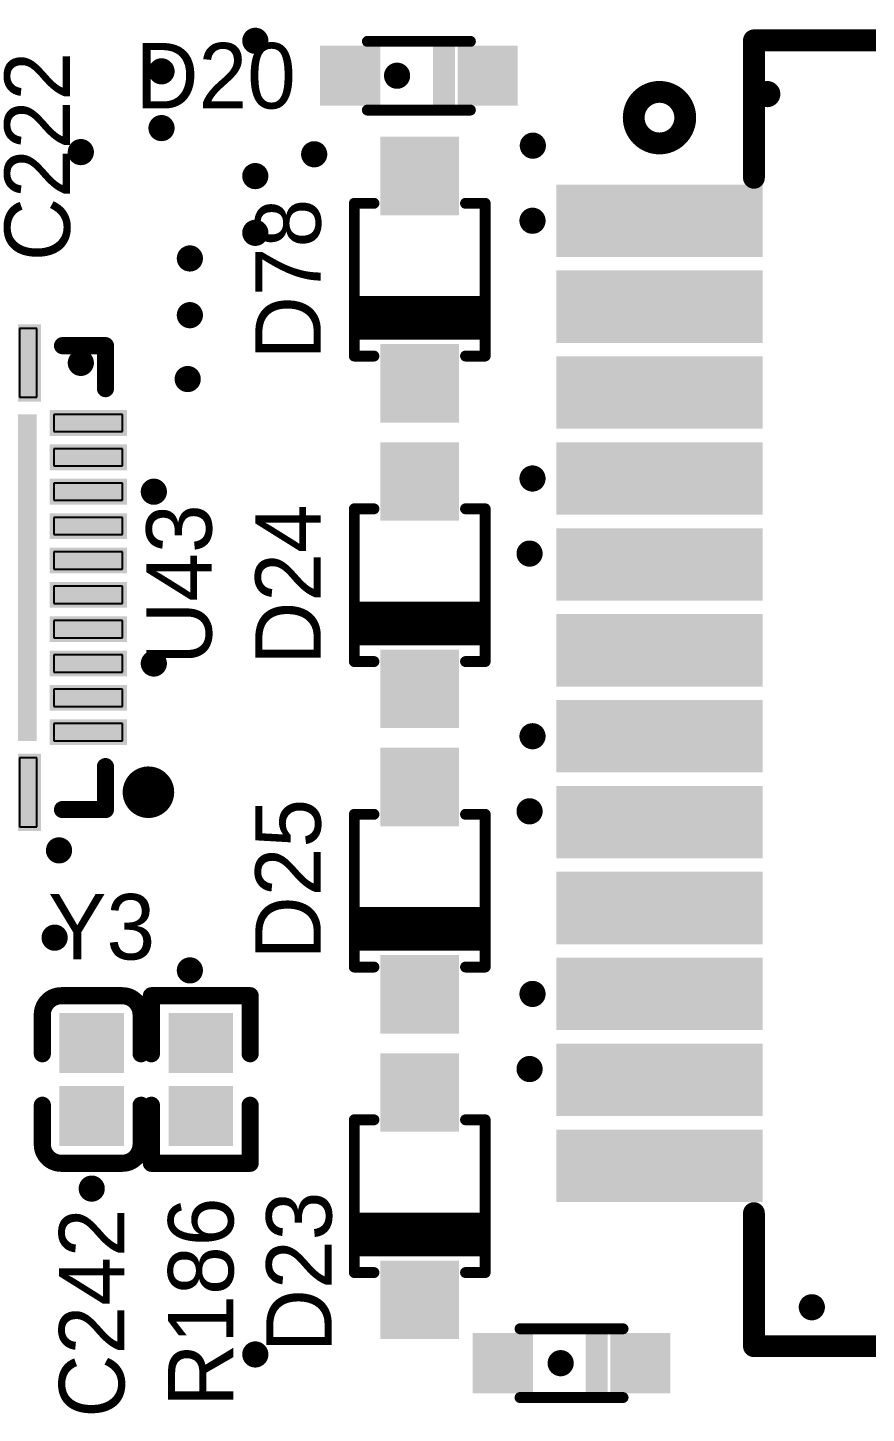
# Model space of a CAD drawing. Header units: millimetres. Extents: x 1205 to 1330, y 770 to 864.
# Drawn here: x 1292.43 to 1302.2, y 811.34 to 827.47 of the extents above; entities that cross this region are included whole.
import ezdxf

# ---------------------------------------------------------------- set-up
doc = ezdxf.new("R2010")
doc.units = ezdxf.units.MM
for name, color, linetype in [('TopOverlay', 2, 'Continuous'), ('TopPaste', 8, 'Continuous'), ('TopSolder', 216, 'Continuous'), ('ViaHoleLayer', 16, 'Continuous')]:
    doc.layers.add(name, color=color, linetype=linetype)

# ---------------------------------------------------------------- blocks, each defined once
blk = doc.blocks.new('SOD_523_250')
at = {"layer": 'TopOverlay', "const_width": 0.127}
for points in [[(-0.5999987999999999, 0.3999992), (0.5999987999999999, 0.3999992)], [(-0.5999987999999999, -0.3999992), (0.5999987999999999, -0.3999992)]]:
    blk.add_lwpolyline(points, dxfattribs=at)
at = {"layer": 'TopOverlay', "const_width": 0.0635}
for points in [[(-0.6317488, 0.3999992, 1), (-0.5682488, 0.3999992, 1)], [(0.5682488, 0.3999992, 1), (0.6317488, 0.3999992, 1)], [(-0.6317488, -0.3999992, 1), (-0.5682488, -0.3999992, 1)], [(0.5682488, -0.3999992, 1), (0.6317488, -0.3999992, 1)]]:
    blk.add_lwpolyline(points, format="xyb", close=True, dxfattribs=at)
at = {"layer": 'TopOverlay'}
blk.add_solid([(0.16373602, -0.39999666), (0.42027602, -0.39999666), (0.16373602, 0.40000174), (0.42027602, 0.40000174)], dxfattribs=at)
at = {"layer": 'TopPaste'}
for points in [[(-0.55000144, 0.2499995), (-1.05000044, 0.2499995), (-0.55000144, -0.2499995), (-1.05000044, -0.2499995)], [(0.55000144, -0.2499995), (1.05000044, -0.2499995), (0.55000144, 0.2499995), (1.05000044, 0.2499995)]]:
    blk.add_solid(points, dxfattribs=at)
at = {"layer": 'TopSolder'}
for points in [[(-0.45000164, 0.3499993), (-1.15000024, 0.3499993), (-0.45000164, -0.3499993), (-1.15000024, -0.3499993)], [(0.45000164, -0.3499993), (1.15000024, -0.3499993), (0.45000164, 0.3499993), (1.15000024, 0.3499993)]]:
    blk.add_solid(points, dxfattribs=at)
blk = doc.blocks.new('SOD_523_251')
at = {"layer": 'TopOverlay', "const_width": 0.127}
for points in [[(-0.5999987999999999, 0.3999992), (0.5999987999999999, 0.3999992)], [(-0.5999987999999999, -0.3999992), (0.5999987999999999, -0.3999992)]]:
    blk.add_lwpolyline(points, dxfattribs=at)
at = {"layer": 'TopOverlay', "const_width": 0.0635}
for points in [[(-0.6317488, 0.3999992, 1), (-0.5682488, 0.3999992, 1)], [(0.5682488, 0.3999992, 1), (0.6317488, 0.3999992, 1)], [(-0.6317488, -0.3999992, 1), (-0.5682488, -0.3999992, 1)], [(0.5682488, -0.3999992, 1), (0.6317488, -0.3999992, 1)]]:
    blk.add_lwpolyline(points, format="xyb", close=True, dxfattribs=at)
at = {"layer": 'TopOverlay'}
blk.add_solid([(0.16352012, -0.40090852), (0.42006012, -0.40090852), (0.16352012, 0.39908988), (0.42006012, 0.39908988)], dxfattribs=at)
at = {"layer": 'TopPaste'}
for points in [[(-0.55000144, 0.2499995), (-1.05000044, 0.2499995), (-0.55000144, -0.2499995), (-1.05000044, -0.2499995)], [(0.55000144, -0.2499995), (1.05000044, -0.2499995), (0.55000144, 0.2499995), (1.05000044, 0.2499995)]]:
    blk.add_solid(points, dxfattribs=at)
at = {"layer": 'TopSolder'}
for points in [[(-0.45000164, 0.3499993), (-1.15000024, 0.3499993), (-0.45000164, -0.3499993), (-1.15000024, -0.3499993)], [(0.45000164, -0.3499993), (1.15000024, -0.3499993), (0.45000164, 0.3499993), (1.15000024, 0.3499993)]]:
    blk.add_solid(points, dxfattribs=at)
blk = doc.blocks.new('SOD_323_254')
at = {"layer": 'TopOverlay', "const_width": 0.127}
for points in [[(0.8889999999999999, 0.762), (-0.8889999999999999, 0.762)], [(-0.8889999999999999, 0.5334), (-0.8889999999999999, 0.762)], [(0.254, -0.762), (0.254, 0.762)], [(0.381, -0.762), (0.381, 0.762)], [(0.508, -0.762), (0.508, 0.762)], [(0.635, -0.762), (0.635, 0.762)], [(0.8889999999999999, 0.5334), (0.8889999999999999, 0.762)], [(-0.8889999999999999, -0.762), (-0.8889999999999999, -0.5334)], [(0.8889999999999999, -0.762), (0.8889999999999999, -0.5334)], [(0.8889999999999999, -0.762), (-0.8889999999999999, -0.762)]]:
    blk.add_lwpolyline(points, dxfattribs=at)
at = {"layer": 'TopOverlay', "const_width": 0.0635}
for points in [[(-0.92075, 0.762, 1), (-0.85725, 0.762, 1)], [(-0.92075, 0.762, 1), (-0.85725, 0.762, 1)], [(0.22225, 0.762, 1), (0.28575, 0.762, 1)], [(0.34925, 0.762, 1), (0.41275, 0.762, 1)], [(0.47625, 0.762, 1), (0.53975, 0.762, 1)], [(0.60325, 0.762, 1), (0.66675, 0.762, 1)], [(0.85725, 0.762, 1), (0.92075, 0.762, 1)], [(0.85725, 0.762, 1), (0.92075, 0.762, 1)], [(-0.92075, 0.5334, 1), (-0.85725, 0.5334, 1)], [(0.85725, 0.5334, 1), (0.92075, 0.5334, 1)], [(-0.92075, -0.5334, 1), (-0.85725, -0.5334, 1)], [(0.85725, -0.5334, 1), (0.92075, -0.5334, 1)], [(-0.92075, -0.762, 1), (-0.85725, -0.762, 1)], [(-0.92075, -0.762, 1), (-0.85725, -0.762, 1)], [(0.22225, -0.762, 1), (0.28575, -0.762, 1)], [(0.34925, -0.762, 1), (0.41275, -0.762, 1)], [(0.47625, -0.762, 1), (0.53975, -0.762, 1)], [(0.60325, -0.762, 1), (0.66675, -0.762, 1)], [(0.85725, -0.762, 1), (0.92075, -0.762, 1)], [(0.85725, -0.762, 1), (0.92075, -0.762, 1)]]:
    blk.add_lwpolyline(points, format="xyb", close=True, dxfattribs=at)
at = {"layer": 'TopPaste'}
for points in [[(-1.5621, -0.3556), (-0.8509, -0.3556), (-1.5621, 0.3556), (-0.8509, 0.3556)], [(0.8509, -0.3556), (1.5621, -0.3556), (0.8509, 0.3556), (1.5621, 0.3556)]]:
    blk.add_solid(points, dxfattribs=at)
at = {"layer": 'TopSolder'}
for points in [[(-1.6637, -0.4572), (-0.7493, -0.4572), (-1.6637, 0.4572), (-0.7493, 0.4572)], [(0.7493, -0.4572), (1.6637, -0.4572), (0.7493, 0.4572), (1.6637, 0.4572)]]:
    blk.add_solid(points, dxfattribs=at)
blk = doc.blocks.new('SOD_323_255')
at = {"layer": 'TopOverlay', "const_width": 0.127}
for points in [[(-0.8889999999999999, 0.5334), (-0.8889999999999999, 0.762)], [(0.8889999999999999, 0.762), (-0.8889999999999999, 0.762)], [(0.254, -0.762), (0.254, 0.762)], [(0.381, -0.762), (0.381, 0.762)], [(0.508, -0.762), (0.508, 0.762)], [(0.635, -0.762), (0.635, 0.762)], [(0.8889999999999999, 0.5334), (0.8889999999999999, 0.762)], [(-0.8889999999999999, -0.762), (-0.8889999999999999, -0.5334)], [(0.8889999999999999, -0.762), (0.8889999999999999, -0.5334)], [(0.8889999999999999, -0.762), (-0.8889999999999999, -0.762)]]:
    blk.add_lwpolyline(points, dxfattribs=at)
at = {"layer": 'TopOverlay', "const_width": 0.0635}
for points in [[(-0.92075, 0.762, 1), (-0.85725, 0.762, 1)], [(-0.92075, 0.762, 1), (-0.85725, 0.762, 1)], [(0.22225, 0.762, 1), (0.28575, 0.762, 1)], [(0.34925, 0.762, 1), (0.41275, 0.762, 1)], [(0.47625, 0.762, 1), (0.53975, 0.762, 1)], [(0.60325, 0.762, 1), (0.66675, 0.762, 1)], [(0.85725, 0.762, 1), (0.92075, 0.762, 1)], [(0.85725, 0.762, 1), (0.92075, 0.762, 1)], [(-0.92075, 0.5334, 1), (-0.85725, 0.5334, 1)], [(0.85725, 0.5334, 1), (0.92075, 0.5334, 1)], [(-0.92075, -0.5334, 1), (-0.85725, -0.5334, 1)], [(0.85725, -0.5334, 1), (0.92075, -0.5334, 1)], [(-0.92075, -0.762, 1), (-0.85725, -0.762, 1)], [(-0.92075, -0.762, 1), (-0.85725, -0.762, 1)], [(0.22225, -0.762, 1), (0.28575, -0.762, 1)], [(0.34925, -0.762, 1), (0.41275, -0.762, 1)], [(0.47625, -0.762, 1), (0.53975, -0.762, 1)], [(0.60325, -0.762, 1), (0.66675, -0.762, 1)], [(0.85725, -0.762, 1), (0.92075, -0.762, 1)], [(0.85725, -0.762, 1), (0.92075, -0.762, 1)]]:
    blk.add_lwpolyline(points, format="xyb", close=True, dxfattribs=at)
at = {"layer": 'TopPaste'}
for points in [[(-1.5621, -0.3556), (-0.8509, -0.3556), (-1.5621, 0.3556), (-0.8509, 0.3556)], [(0.8509, -0.3556), (1.5621, -0.3556), (0.8509, 0.3556), (1.5621, 0.3556)]]:
    blk.add_solid(points, dxfattribs=at)
at = {"layer": 'TopSolder'}
for points in [[(-1.6637, -0.4572), (-0.7493, -0.4572), (-1.6637, 0.4572), (-0.7493, 0.4572)], [(0.7493, -0.4572), (1.6637, -0.4572), (0.7493, 0.4572), (1.6637, 0.4572)]]:
    blk.add_solid(points, dxfattribs=at)
blk = doc.blocks.new('SOD_323_256')
at = {"layer": 'TopOverlay', "const_width": 0.127}
for points in [[(-0.8889999999999999, 0.5334), (-0.8889999999999999, 0.762)], [(0.8889999999999999, 0.762), (-0.8889999999999999, 0.762)], [(0.254, -0.762), (0.254, 0.762)], [(0.381, -0.762), (0.381, 0.762)], [(0.508, -0.762), (0.508, 0.762)], [(0.635, -0.762), (0.635, 0.762)], [(0.8889999999999999, 0.5334), (0.8889999999999999, 0.762)], [(-0.8889999999999999, -0.762), (-0.8889999999999999, -0.5334)], [(0.8889999999999999, -0.762), (0.8889999999999999, -0.5334)], [(0.8889999999999999, -0.762), (-0.8889999999999999, -0.762)]]:
    blk.add_lwpolyline(points, dxfattribs=at)
at = {"layer": 'TopOverlay', "const_width": 0.0635}
for points in [[(-0.92075, 0.762, 1), (-0.85725, 0.762, 1)], [(-0.92075, 0.762, 1), (-0.85725, 0.762, 1)], [(0.22225, 0.762, 1), (0.28575, 0.762, 1)], [(0.34925, 0.762, 1), (0.41275, 0.762, 1)], [(0.47625, 0.762, 1), (0.53975, 0.762, 1)], [(0.60325, 0.762, 1), (0.66675, 0.762, 1)], [(0.85725, 0.762, 1), (0.92075, 0.762, 1)], [(0.85725, 0.762, 1), (0.92075, 0.762, 1)], [(-0.92075, 0.5334, 1), (-0.85725, 0.5334, 1)], [(0.85725, 0.5334, 1), (0.92075, 0.5334, 1)], [(-0.92075, -0.5334, 1), (-0.85725, -0.5334, 1)], [(0.85725, -0.5334, 1), (0.92075, -0.5334, 1)], [(-0.92075, -0.762, 1), (-0.85725, -0.762, 1)], [(-0.92075, -0.762, 1), (-0.85725, -0.762, 1)], [(0.22225, -0.762, 1), (0.28575, -0.762, 1)], [(0.34925, -0.762, 1), (0.41275, -0.762, 1)], [(0.47625, -0.762, 1), (0.53975, -0.762, 1)], [(0.60325, -0.762, 1), (0.66675, -0.762, 1)], [(0.85725, -0.762, 1), (0.92075, -0.762, 1)], [(0.85725, -0.762, 1), (0.92075, -0.762, 1)]]:
    blk.add_lwpolyline(points, format="xyb", close=True, dxfattribs=at)
at = {"layer": 'TopPaste'}
for points in [[(-1.5621, -0.3556), (-0.8509, -0.3556), (-1.5621, 0.3556), (-0.8509, 0.3556)], [(0.8509, -0.3556), (1.5621, -0.3556), (0.8509, 0.3556), (1.5621, 0.3556)]]:
    blk.add_solid(points, dxfattribs=at)
at = {"layer": 'TopSolder'}
for points in [[(-1.6637, -0.4572), (-0.7493, -0.4572), (-1.6637, 0.4572), (-0.7493, 0.4572)], [(0.7493, -0.4572), (1.6637, -0.4572), (0.7493, 0.4572), (1.6637, 0.4572)]]:
    blk.add_solid(points, dxfattribs=at)
blk = doc.blocks.new('SOD_323_307')
at = {"layer": 'TopOverlay', "const_width": 0.127}
for points in [[(-0.8889999999999999, 0.5334), (-0.8889999999999999, 0.762)], [(0.8889999999999999, 0.762), (-0.8889999999999999, 0.762)], [(0.254, -0.762), (0.254, 0.762)], [(0.381, -0.762), (0.381, 0.762)], [(0.508, -0.762), (0.508, 0.762)], [(0.635, -0.762), (0.635, 0.762)], [(0.8889999999999999, 0.5334), (0.8889999999999999, 0.762)], [(-0.8889999999999999, -0.762), (-0.8889999999999999, -0.5334)], [(0.8889999999999999, -0.762), (0.8889999999999999, -0.5334)], [(0.8889999999999999, -0.762), (-0.8889999999999999, -0.762)]]:
    blk.add_lwpolyline(points, dxfattribs=at)
at = {"layer": 'TopOverlay', "const_width": 0.0635}
for points in [[(-0.92075, 0.762, 1), (-0.85725, 0.762, 1)], [(-0.92075, 0.762, 1), (-0.85725, 0.762, 1)], [(0.22225, 0.762, 1), (0.28575, 0.762, 1)], [(0.34925, 0.762, 1), (0.41275, 0.762, 1)], [(0.47625, 0.762, 1), (0.53975, 0.762, 1)], [(0.60325, 0.762, 1), (0.66675, 0.762, 1)], [(0.85725, 0.762, 1), (0.92075, 0.762, 1)], [(0.85725, 0.762, 1), (0.92075, 0.762, 1)], [(-0.92075, 0.5334, 1), (-0.85725, 0.5334, 1)], [(0.85725, 0.5334, 1), (0.92075, 0.5334, 1)], [(-0.92075, -0.5334, 1), (-0.85725, -0.5334, 1)], [(0.85725, -0.5334, 1), (0.92075, -0.5334, 1)], [(-0.92075, -0.762, 1), (-0.85725, -0.762, 1)], [(-0.92075, -0.762, 1), (-0.85725, -0.762, 1)], [(0.22225, -0.762, 1), (0.28575, -0.762, 1)], [(0.34925, -0.762, 1), (0.41275, -0.762, 1)], [(0.47625, -0.762, 1), (0.53975, -0.762, 1)], [(0.60325, -0.762, 1), (0.66675, -0.762, 1)], [(0.85725, -0.762, 1), (0.92075, -0.762, 1)], [(0.85725, -0.762, 1), (0.92075, -0.762, 1)]]:
    blk.add_lwpolyline(points, format="xyb", close=True, dxfattribs=at)
at = {"layer": 'TopPaste'}
for points in [[(-1.5621, -0.3556), (-0.8509, -0.3556), (-1.5621, 0.3556), (-0.8509, 0.3556)], [(0.8509, -0.3556), (1.5621, -0.3556), (0.8509, 0.3556), (1.5621, 0.3556)]]:
    blk.add_solid(points, dxfattribs=at)
at = {"layer": 'TopSolder'}
for points in [[(-1.6637, -0.4572), (-0.7493, -0.4572), (-1.6637, 0.4572), (-0.7493, 0.4572)], [(0.7493, -0.4572), (1.6637, -0.4572), (0.7493, 0.4572), (1.6637, 0.4572)]]:
    blk.add_solid(points, dxfattribs=at)
blk = doc.blocks.new('0402_R_539')
at = {"layer": 'TopOverlay', "const_width": 0.1999996}
for points in [[(-0.2999994, 0.57500012), (-0.9749993199999999, 0.57500012)], [(-0.9749993199999999, -0.5750052), (-0.9749993199999999, 0.57500012)], [(0.9749993199999999, 0.57500012), (0.2999994, 0.57500012)], [(0.9750044, -0.57499758), (0.9749993199999999, 0.57500012)], [(-0.9749993199999999, -0.5750052), (-0.29999432, -0.57499758)], [(0.2999994, -0.5750052), (0.9750044, -0.57499758)]]:
    blk.add_lwpolyline(points, dxfattribs=at)
at = {"layer": 'TopOverlay', "const_width": 0.0999998}
for points in [[(-1.02499922, 0.57500012, 1), (-0.9249994199999999, 0.57500012, 1)], [(-1.02499922, 0.57500012, 1), (-0.9249994199999999, 0.57500012, 1)], [(-0.3499993, 0.57500012, 1), (-0.2499995, 0.57500012, 1)], [(0.2499995, 0.57500012, 1), (0.3499993, 0.57500012, 1)], [(0.9249994199999999, 0.57500012, 1), (1.02499922, 0.57500012, 1)], [(0.9249994199999999, 0.57500012, 1), (1.02499922, 0.57500012, 1)], [(-1.02499922, -0.5750052, 1), (-0.9249994199999999, -0.5750052, 1)], [(-1.02499922, -0.5750052, 1), (-0.9249994199999999, -0.5750052, 1)], [(-0.34999422, -0.57499758, 1), (-0.24999442, -0.57499758, 1)], [(0.2499995, -0.5750052, 1), (0.3499993, -0.5750052, 1)], [(0.9250044999999999, -0.57499758, 1), (1.0250043, -0.57499758, 1)], [(0.9250044999999999, -0.57499758, 1), (1.0250043, -0.57499758, 1)]]:
    blk.add_lwpolyline(points, format="xyb", close=True, dxfattribs=at)
at = {"layer": 'TopPaste'}
for points in [[(-0.72499474, -0.32499808), (-0.12499594, -0.32499808), (-0.72499474, 0.32500316), (-0.12499594, 0.32500316)], [(0.12500356, -0.32499808), (0.72500236, -0.32499808), (0.12500356, 0.32500316), (0.72500236, 0.32500316)]]:
    blk.add_solid(points, dxfattribs=at)
at = {"layer": 'TopSolder'}
for points in [[(-0.7757947399999999, -0.37579808), (-0.07419594, -0.37579808), (-0.7757947399999999, 0.37580316), (-0.07419594, 0.37580316)], [(0.07420356, -0.37579808), (0.7758023599999999, -0.37579808), (0.07420356, 0.37580316), (0.7758023599999999, 0.37580316)]]:
    blk.add_solid(points, dxfattribs=at)
blk = doc.blocks.new('0402_C_640')
at = {"layer": 'TopOverlay', "const_width": 0.1999996}
for points in [[(-0.9749967799999999, 0.3550031, -0.414213562372877), (-0.7549972199999999, 0.57500266)], [(0.75500484, 0.57499504, -0.414213562372877), (0.9750044, 0.35499548)], [(-0.7549972199999999, -0.57499758, -0.414213562372877), (-0.9749967799999999, -0.35499802)], [(0.9750044, -0.35499802, -0.414213562372877), (0.75500484, -0.57499758)]]:
    blk.add_lwpolyline(points, format="xyb", dxfattribs=at)
at = {"layer": 'TopOverlay', "const_width": 0.0999998}
for points in [[(-0.8049971199999999, 0.57500266, 1), (-0.7049973199999999, 0.57500266, 1)], [(-0.80000094, 0.57500012, 1), (-0.7000011399999999, 0.57500012, 1)], [(-0.34999676, 0.57500012, 1), (-0.24999696, 0.57500012, 1)], [(0.25000458, 0.57500012, 1), (0.35000438, 0.57500012, 1)], [(0.7000011399999999, 0.57499758, 1), (0.80000094, 0.57499758, 1)], [(0.7050049399999999, 0.57499504, 1), (0.80500474, 0.57499504, 1)], [(-1.02499668, 0.3550031, 1), (-0.9249968799999999, 0.3550031, 1)], [(-1.0249916, 0.3550031, 1), (-0.9249917999999999, 0.3550031, 1)], [(0.9250044999999999, 0.35499548, 1), (1.0250043, 0.35499548, 1)], [(0.9250044999999999, 0.35499548, 1), (1.0250043, 0.35499548, 1)], [(-1.02499668, -0.35499802, 1), (-0.9249968799999999, -0.35499802, 1)], [(-1.0249916, -0.35499802, 1), (-0.9249917999999999, -0.35499802, 1)], [(0.9250019599999999, -0.35499548, 1), (1.02500176, -0.35499548, 1)], [(0.9250044999999999, -0.35499802, 1), (1.0250043, -0.35499802, 1)], [(-0.8049971199999999, -0.57499758, 1), (-0.7049973199999999, -0.57499758, 1)], [(-0.7999907799999999, -0.57500012, 1), (-0.6999909799999999, -0.57500012, 1)], [(-0.34999676, -0.57499758, 1), (-0.24999696, -0.57499758, 1)], [(0.25000458, -0.57500012, 1), (0.35000438, -0.57500012, 1)], [(0.70000622, -0.57499758, 1), (0.80000602, -0.57499758, 1)], [(0.7050049399999999, -0.57499758, 1), (0.80500474, -0.57499758, 1)]]:
    blk.add_lwpolyline(points, format="xyb", close=True, dxfattribs=at)
at = {"layer": 'TopOverlay', "const_width": 0.1999996}
for points in [[(-0.29999686, 0.57500012), (-0.75000104, 0.57500012)], [(0.75000104, 0.57499758), (0.30000448, 0.57500012)], [(-0.9749916999999999, -0.35499802), (-0.9749916999999999, 0.3550031)], [(0.97500186, -0.35499548), (0.9750044, 0.35499548)], [(-0.7499908799999999, -0.57500012), (-0.29999686, -0.57499758)], [(0.30000448, -0.57500012), (0.75000612, -0.57499758)]]:
    blk.add_lwpolyline(points, dxfattribs=at)
at = {"layer": 'TopPaste'}
for points in [[(-0.72499474, -0.32499554), (-0.12499594, -0.32499554), (-0.72499474, 0.3250057), (-0.12499594, 0.3250057)], [(0.12500864, -0.32500062), (0.72500744, -0.32500062), (0.12500864, 0.32500062), (0.72500744, 0.32500062)]]:
    blk.add_solid(points, dxfattribs=at)
at = {"layer": 'TopSolder'}
for points in [[(-0.7757947399999999, -0.37579554), (-0.07419594, -0.37579554), (-0.7757947399999999, 0.3758057), (-0.07419594, 0.3758057)], [(0.07420864, -0.37580062), (0.7758074399999999, -0.37580062), (0.07420864, 0.37580062), (0.7758074399999999, 0.37580062)]]:
    blk.add_solid(points, dxfattribs=at)
blk = doc.blocks.new('QFN_40_L5_0_W5_0_P0_40_BL_EP3_7_653')
at = {"layer": 'TopOverlay', "const_width": 0.1999996}
for points in [[(-2.70002, 2.70002), (-2.199894, 2.70002)], [(-2.70002, 2.70002), (-2.70002, 2.19989146)], [(2.199894, 2.70002), (2.70002, 2.70002)], [(2.70002, 2.70002), (2.70002, 2.19989146)], [(-2.70002, -2.199894), (-2.70002, -2.70002)], [(2.70002, -2.199894), (2.70002, -2.70002)], [(-2.70002, -2.70002), (-2.199894, -2.70002)], [(2.199894, -2.70002), (2.70002, -2.70002)]]:
    blk.add_lwpolyline(points, dxfattribs=at)
at = {"layer": 'TopOverlay'}
for points, const_width in [([(-2.7500199, 2.70002, 1), (-2.6500201, 2.70002, 1)], 0.0999998), ([(-2.7500199, 2.70002, 1), (-2.6500201, 2.70002, 1)], 0.0999998), ([(-2.2498939, 2.70002, 1), (-2.1498941, 2.70002, 1)], 0.0999998), ([(2.1498941, 2.70002, 1), (2.2498939, 2.70002, 1)], 0.0999998), ([(2.6500201, 2.70002, 1), (2.7500199, 2.70002, 1)], 0.0999998), ([(2.6500201, 2.70002, 1), (2.7500199, 2.70002, 1)], 0.0999998), ([(-2.7500199, 2.19989146, 1), (-2.6500201, 2.19989146, 1)], 0.0999998), ([(2.6500201, 2.19989146, 1), (2.7500199, 2.19989146, 1)], 0.0999998), ([(-2.7500199, -2.199894, 1), (-2.6500201, -2.199894, 1)], 0.0999998), ([(2.6500201, -2.199894, 1), (2.7500199, -2.199894, 1)], 0.0999998), ([(-2.7500199, -2.70002, 1), (-2.6500201, -2.70002, 1)], 0.0999998), ([(-2.7500199, -2.70002, 1), (-2.6500201, -2.70002, 1)], 0.0999998), ([(-2.2498939, -2.70002, 1), (-2.1498941, -2.70002, 1)], 0.0999998), ([(2.1498941, -2.70002, 1), (2.2498939, -2.70002, 1)], 0.0999998), ([(2.6500201, -2.70002, 1), (2.7500199, -2.70002, 1)], 0.0999998), ([(2.6500201, -2.70002, 1), (2.7500199, -2.70002, 1)], 0.0999998), ([(-2.57435858, -3.05053746, 1), (-2.42436142, -3.05053746, 1)], 0.1499997), ([(-2.57181858, -3.05053746, 1), (-2.42182142, -3.05053746, 1)], 0.1499997)]:
    blk.add_lwpolyline(points, format="xyb", close=True, dxfattribs=dict(at, const_width=const_width))
at = {"layer": 'TopOverlay', "const_width": 0.2999994}
blk.add_lwpolyline([(-2.49682, -3.05053746, -236.2211389297176), (-2.49936, -3.05053746)], format="xyb", dxfattribs=at)
at = {"layer": 'TopPaste'}
for p, q in [((-1.8999962, 2.8993592), (-1.89999874, 2.09938366)), ((-1.6999712, 2.89935666), (-1.8999962, 2.8993592)), ((-1.6999712, 2.89935666), (-1.6999712, 2.89935666)), ((-1.69996866, 2.0993862), (-1.6999712, 2.89935666)), ((-1.2999212, 2.8993846), (-1.4999208, 2.89938714)), ((-1.4999208, 2.89938714), (-1.4999208, 2.0993862)), ((-1.29992374, 2.09938366), (-1.2999212, 2.8993846)), ((-1.2999212, 2.8993846), (-1.2999212, 2.8993846)), ((-0.8998712, 2.8994608), (-1.0998708, 2.8994608)), ((-1.0998708, 2.8994608), (-1.09986826, 2.0993862)), ((-0.8998712, 2.8994608), (-0.8998712, 2.8994608)), ((-0.8998712, 2.09938874), (-0.8998712, 2.8994608)), ((-0.4997703999999999, 2.89938714), (-0.69977, 2.8993846)), ((-0.69977, 2.8993846), (-0.69977, 2.0994116)), ((-0.4997703999999999, 2.89938714), (-0.4997703999999999, 2.89938714)), ((-0.4997703999999999, 2.0994116), (-0.4997703999999999, 2.89938714)), ((-0.0997712, 2.8993846), (-0.2997708, 2.89938714)), ((-0.2997708, 2.89938714), (-0.2997708, 2.0993862)), ((-0.0997712, 2.8993846), (-0.0997712, 2.8993846)), ((-0.0997712, 2.09938366), (-0.0997712, 2.8993846)), ((0.3000756, 2.89935666), (0.100076, 2.8993592)), ((0.100076, 2.8993592), (0.100076, 2.09938874)), ((0.3000756, 2.89935666), (0.3000756, 2.89935666)), ((0.30007814, 2.0993862), (0.3000756, 2.89935666)), ((0.7000748, 2.8994608), (0.5000751999999999, 2.8994608)), ((0.5000751999999999, 2.8994608), (0.5000751999999999, 2.0994116)), ((0.7000748, 2.8994608), (0.7000748, 2.8994608)), ((0.7000748, 2.0994116), (0.7000748, 2.8994608)), ((0.9001252, 2.89935666), (0.90012266, 2.09938366)), ((1.1001248, 2.8993592), (0.9001252, 2.89935666)), ((1.1001248, 2.8993592), (1.1001248, 2.8993592)), ((1.1001248, 2.09938874), (1.1001248, 2.8993592)), ((1.50017226, 2.89936174), (1.3001752, 2.8993592)), ((1.3001752, 2.8993592), (1.3001752, 2.09938366)), ((1.50017226, 2.89936174), (1.50017226, 2.89936174)), ((1.50017226, 2.0993862), (1.50017226, 2.89936174)), ((1.9002502, 2.8993592), (1.7002506, 2.8993592)), ((1.7002506, 2.8993592), (1.7002506, 2.09938874)), ((1.9002502, 2.8993592), (1.9002502, 2.8993592)), ((1.9002502, 2.09938366), (1.9002502, 2.8993592)), ((-1.89999874, 2.09938366), (-1.69996866, 2.0993862)), ((-1.4999208, 2.0993862), (-1.29992374, 2.09938366)), ((-1.09986826, 2.0993862), (-0.8998712, 2.09938874)), ((-0.69977, 2.0994116), (-0.4997703999999999, 2.0994116)), ((-0.2997708, 2.0993862), (-0.0997712, 2.09938366)), ((0.100076, 2.09938874), (0.30007814, 2.0993862)), ((0.5000751999999999, 2.0994116), (0.7000748, 2.0994116)), ((0.90012266, 2.09938366), (1.1001248, 2.09938874)), ((1.3001752, 2.09938366), (1.50017226, 2.0993862)), ((1.7002506, 2.09938874), (1.9002502, 2.09938366)), ((-2.0993608, 1.90009526), (-2.8993592, 1.90009526)), ((-2.8993592, 1.90009526), (-2.8993592, 1.70010074)), ((-2.0993608, 1.70009566), (-2.0993608, 1.90009526)), ((2.0993608, 1.90009526), (2.09935826, 1.70010074)), ((2.8993846, 1.90009526), (2.0993608, 1.90009526)), ((2.8993846, 1.7000982), (2.8993846, 1.90009526)), ((-2.8993592, 1.70010074), (-2.0993608, 1.70009566)), ((-2.0993608, 1.70009566), (-2.0993608, 1.70009566)), ((2.09935826, 1.70010074), (2.8993846, 1.7000982)), ((2.8993846, 1.7000982), (2.8993846, 1.7000982)), ((-2.0993354, 1.5000478), (-2.8993592, 1.5000478)), ((-2.8993592, 1.5000478), (-2.8993592, 1.3000482)), ((-2.0993354, 1.3000482), (-2.0993354, 1.5000478)), ((-1.4800072, 1.4800072), (-1.4800072, 1.4800072)), ((-1.4800072, 1.4800072), (1.4800072, 1.4800072)), ((-1.4800072, -1.4800072), (-1.4800072, 1.4800072)), ((1.4800072, 1.4800072), (1.4800072, -1.4800072)), ((2.0993608, 1.5000478), (2.09935826, 1.3000482)), ((2.8993846, 1.5000478), (2.0993608, 1.5000478)), ((2.8993846, 1.30004566), (2.8993846, 1.5000478)), ((-2.8993592, 1.3000482), (-2.0993354, 1.3000482)), ((-2.0993354, 1.3000482), (-2.0993354, 1.3000482)), ((2.09935826, 1.3000482), (2.8993846, 1.30004566)), ((2.8993846, 1.30004566), (2.8993846, 1.30004566)), ((-2.0992846, 1.0999978), (-2.8993592, 1.0999978)), ((-2.8993592, 1.0999978), (-2.8993592, 0.8999982)), ((-2.0992846, 0.8999982), (-2.0992846, 1.0999978)), ((2.8994354, 1.0999978), (2.09935826, 1.10000034)), ((2.09935826, 1.10000034), (2.0993608, 0.8999982)), ((2.8994354, 0.90000074), (2.8994354, 1.0999978)), ((-2.8993592, 0.8999982), (-2.0992846, 0.8999982)), ((-2.0992846, 0.8999982), (-2.0992846, 0.8999982)), ((2.0993608, 0.8999982), (2.8994354, 0.90000074)), ((2.8994354, 0.90000074), (2.8994354, 0.90000074)), ((-2.0993354, 0.699897), (-2.8993338, 0.699897)), ((-2.8993338, 0.699897), (-2.8993338, 0.49989994)), ((-2.0993354, 0.49989486), (-2.0993354, 0.699897)), ((2.8993846, 0.69989954), (2.0993862, 0.699897)), ((2.0993862, 0.699897), (2.0993862, 0.49989486)), ((2.8993846, 0.4998974), (2.8993846, 0.69989954)), ((-2.8993338, 0.49989994), (-2.0993354, 0.49989486)), ((-2.0993354, 0.49989486), (-2.0993354, 0.49989486)), ((2.0993862, 0.49989486), (2.8993846, 0.4998974)), ((2.8993846, 0.4998974), (2.8993846, 0.4998974)), ((-2.0993354, 0.2998978), (-2.8993592, 0.2998978)), ((-2.8993592, 0.2998978), (-2.8993592, 0.0998982)), ((-2.0993354, 0.0998982), (-2.0993354, 0.2998978)), ((2.0993608, 0.2998978), (2.09935826, 0.0998982)), ((2.8993846, 0.2998978), (2.0993608, 0.2998978)), ((2.8993846, 0.09989566), (2.8993846, 0.2998978)), ((-2.8993592, 0.0998982), (-2.0993354, 0.0998982)), ((-2.0993354, 0.0998982), (-2.0993354, 0.0998982)), ((2.09935826, 0.0998982), (2.8993846, 0.09989566)), ((2.8993846, 0.09989566), (2.8993846, 0.09989566)), ((-2.0993608, -0.099949), (-2.8993592, -0.09994646)), ((-2.8993592, -0.09994646), (-2.8993592, -0.29994606)), ((-2.0993608, -0.29995114), (-2.0993608, -0.099949)), ((2.0993608, -0.099949), (2.09935826, -0.29994606)), ((2.8993846, -0.09994646), (2.0993608, -0.099949)), ((2.8993846, -0.2999486), (2.8993846, -0.09994646)), ((-2.8993592, -0.29994606), (-2.0993608, -0.29995114)), ((-2.0993608, -0.29995114), (-2.0993608, -0.29995114)), ((2.09935826, -0.29994606), (2.8993846, -0.2999486)), ((2.8993846, -0.2999486), (2.8993846, -0.2999486)), ((-2.0992846, -0.4999482), (-2.8993338, -0.4999482)), ((-2.8993338, -0.4999482), (-2.8993338, -0.6999478)), ((-2.0992846, -0.6999478), (-2.0992846, -0.4999482)), ((2.8994354, -0.4999482), (2.0993862, -0.4999482)), ((2.0993862, -0.4999482), (2.0993862, -0.69994526)), ((2.8994354, -0.6999478), (2.8994354, -0.4999482)), ((-2.8993338, -0.6999478), (-2.0992846, -0.6999478)), ((-2.0992846, -0.6999478), (-2.0992846, -0.6999478)), ((2.0993862, -0.69994526), (2.8994354, -0.6999478)), ((2.8994354, -0.6999478), (2.8994354, -0.6999478)), ((-2.09935826, -0.90000074), (-2.8993592, -0.90000074)), ((-2.8993592, -0.90000074), (-2.8993592, -1.09999526)), ((-2.0993608, -1.0999978), (-2.09935826, -0.90000074)), ((2.8993846, -0.90000074), (2.09935826, -0.90000074)), ((2.09935826, -0.90000074), (2.0993608, -1.0999978)), ((2.8993846, -1.09999526), (2.8993846, -0.90000074)), ((-2.8993592, -1.09999526), (-2.0993608, -1.0999978)), ((-2.0993608, -1.0999978), (-2.0993608, -1.0999978)), ((2.0993608, -1.0999978), (2.8993846, -1.09999526)), ((2.8993846, -1.09999526), (2.8993846, -1.09999526)), ((-2.09935826, -1.3000482), (-2.8993592, -1.3000482)), ((-2.8993592, -1.3000482), (-2.8993592, -1.50005034)), ((-2.0993608, -1.50004526), (-2.09935826, -1.3000482)), ((2.8993846, -1.3000482), (2.09935826, -1.3000482)), ((2.09935826, -1.3000482), (2.09935826, -1.50005034)), ((2.8993846, -1.5000478), (2.8993846, -1.3000482)), ((-2.8993592, -1.50005034), (-2.0993608, -1.50004526)), ((-2.0993608, -1.50004526), (-2.0993608, -1.50004526)), ((1.4800072, -1.4800072), (-1.4800072, -1.4800072)), ((2.09935826, -1.50005034), (2.8993846, -1.5000478)), ((2.8993846, -1.5000478), (2.8993846, -1.5000478)), ((-2.0993608, -1.7001236), (-2.8993592, -1.7001236)), ((-2.8993592, -1.7001236), (-2.8993592, -1.9001232)), ((-2.09935826, -1.9001232), (-2.0993608, -1.7001236)), ((2.0993608, -1.7001236), (2.09935826, -1.9001232)), ((2.8993846, -1.7001236), (2.0993608, -1.7001236)), ((2.8993846, -1.9001232), (2.8993846, -1.7001236)), ((-2.8993592, -1.9001232), (-2.09935826, -1.9001232)), ((-2.09935826, -1.9001232), (-2.09935826, -1.9001232)), ((2.09935826, -1.9001232), (2.8993846, -1.9001232)), ((2.8993846, -1.9001232), (2.8993846, -1.9001232)), ((-1.70004994, -2.0993862), (-1.9000724, -2.0993862)), ((-1.9000724, -2.0993862), (-1.9000724, -2.8993846)), ((-1.70004994, -2.0993862), (-1.70004994, -2.0993862)), ((-1.7000474, -2.8993846), (-1.70004994, -2.0993862)), ((-1.30002026, -2.0993608), (-1.499997, -2.0993608)), ((-1.499997, -2.0993608), (-1.499997, -2.8993846)), ((-1.3000228, -2.8993846), (-1.30002026, -2.0993608)), ((-1.30002026, -2.0993608), (-1.30002026, -2.0993608)), ((-0.8999474, -2.09931), (-1.0999724, -2.09930746)), ((-1.0999724, -2.09930746), (-1.0999724, -2.8993846)), ((-0.8999474, -2.09931), (-0.8999474, -2.09931)), ((-0.8999474, -2.8993846), (-0.8999474, -2.09931)), ((-0.6998462, -2.0993608), (-0.69984874, -2.89938206)), ((-0.4998466, -2.09935826), (-0.6998462, -2.0993608)), ((-0.4998466, -2.09935826), (-0.4998466, -2.09935826)), ((-0.4998466, -2.8993846), (-0.4998466, -2.09935826)), ((-0.0998728, -2.09935826), (-0.2998978, -2.0993608)), ((-0.2998978, -2.0993608), (-0.2998978, -2.8993846)), ((-0.0998728, -2.09935826), (-0.0998728, -2.09935826)), ((-0.0998728, -2.8993846), (-0.0998728, -2.09935826)), ((0.29999686, -2.0993862), (0.0999998, -2.0993862)), ((0.0999998, -2.0993862), (0.0999998, -2.8993846)), ((0.29999686, -2.0993862), (0.29999686, -2.0993862)), ((0.2999994, -2.8993846), (0.29999686, -2.0993862)), ((0.69997066, -2.09931), (0.4999482, -2.09931)), ((0.4999482, -2.09931), (0.4999482, -2.89938206)), ((0.69997066, -2.09931), (0.69997066, -2.09931)), ((0.6999732, -2.8993846), (0.69997066, -2.09931)), ((1.1000232, -2.0993862), (0.9000235999999999, -2.0993862)), ((0.9000235999999999, -2.0993862), (0.9000235999999999, -2.8993846)), ((1.1000232, -2.0993862), (1.1000232, -2.0993862)), ((1.1000232, -2.8993846), (1.1000232, -2.0993862)), ((1.30010154, -2.0993862), (1.300099, -2.8993846)), ((1.5000732, -2.0993862), (1.30010154, -2.0993862)), ((1.5000732, -2.0993862), (1.5000732, -2.0993862)), ((1.5000732, -2.8993846), (1.5000732, -2.0993862)), ((1.9001486, -2.09938366), (1.7001236, -2.09938874)), ((1.7001236, -2.09938874), (1.7001236, -2.89938206)), ((1.9001486, -2.09938366), (1.9001486, -2.09938366)), ((1.9001486, -2.8993846), (1.9001486, -2.09938366)), ((-1.9000724, -2.8993846), (-1.7000474, -2.8993846)), ((-1.499997, -2.8993846), (-1.3000228, -2.8993846)), ((-1.0999724, -2.8993846), (-0.8999474, -2.8993846)), ((-0.69984874, -2.89938206), (-0.4998466, -2.8993846)), ((-0.2998978, -2.8993846), (-0.0998728, -2.8993846)), ((0.0999998, -2.8993846), (0.2999994, -2.8993846)), ((0.4999482, -2.89938206), (0.6999732, -2.8993846)), ((0.9000235999999999, -2.8993846), (1.1000232, -2.8993846)), ((1.300099, -2.8993846), (1.5000732, -2.8993846)), ((1.7001236, -2.89938206), (1.9001486, -2.8993846))]:
    blk.add_line(p, q, dxfattribs=at)
at = {"layer": 'TopSolder'}
for points in [[(-1.95011294, 2.0493482), (-1.65008814, 2.0493482), (-1.95011294, 2.9493718), (-1.65008814, 2.9493718)], [(-1.5500604, 2.0493482), (-1.2500356, 2.0493482), (-1.5500604, 2.9493718), (-1.2500356, 2.9493718)], [(-1.1500104, 2.0493482), (-0.8499856, 2.0493482), (-1.1500104, 2.9493718), (-0.8499856, 2.9493718)], [(-0.74996294, 2.0493482), (-0.44993814, 2.0493482), (-0.74996294, 2.9493718), (-0.44993814, 2.9493718)], [(-0.3499104, 2.0493482), (-0.0498856, 2.0493482), (-0.3499104, 2.9493718), (-0.0498856, 2.9493718)], [(0.0498856, 2.0493482), (0.3499104, 2.0493482), (0.0498856, 2.9493718), (0.3499104, 2.9493718)], [(0.44993814, 2.0493482), (0.74996294, 2.0493482), (0.44993814, 2.9493718), (0.74996294, 2.9493718)], [(0.8499856, 2.0493482), (1.1500104, 2.0493482), (0.8499856, 2.9493718), (1.1500104, 2.9493718)], [(1.2500356, 2.0493482), (1.5500604, 2.0493482), (1.2500356, 2.9493718), (1.5500604, 2.9493718)], [(1.65008814, 2.0493482), (1.95011294, 2.0493482), (1.65008814, 2.9493718), (1.95011294, 2.9493718)], [(-2.9493718, 1.65008814), (-2.0493482, 1.65008814), (-2.9493718, 1.95011294), (-2.0493482, 1.95011294)], [(2.0493482, 1.65008814), (2.9493718, 1.65008814), (2.0493482, 1.95011294), (2.9493718, 1.95011294)], [(-1.9000089, -1.9000089), (1.9000089, -1.9000089), (-1.9000089, 1.9000089), (1.9000089, 1.9000089)], [(-2.9493718, 1.2500356), (-2.0493482, 1.2500356), (-2.9493718, 1.5500604), (-2.0493482, 1.5500604)], [(2.0493482, 1.2500356), (2.9493718, 1.2500356), (2.0493482, 1.5500604), (2.9493718, 1.5500604)], [(-2.94937434, 0.8499830599999999), (-2.04935074, 0.8499830599999999), (-2.94937434, 1.15000786), (-2.04935074, 1.15000786)], [(2.0493482, 0.84998814), (2.9493718, 0.84998814), (2.0493482, 1.15001294), (2.9493718, 1.15001294)], [(-2.9493718, 0.44993814), (-2.0493482, 0.44993814), (-2.9493718, 0.74996294), (-2.0493482, 0.74996294)], [(2.0493482, 0.44993814), (2.9493718, 0.44993814), (2.0493482, 0.74996294), (2.9493718, 0.74996294)], [(-2.9493718, 0.0498856), (-2.0493482, 0.0498856), (-2.9493718, 0.3499104), (-2.0493482, 0.3499104)], [(2.0493482, 0.0498856), (2.9493718, 0.0498856), (2.0493482, 0.3499104), (2.9493718, 0.3499104)], [(-2.94937434, -0.3499104), (-2.04935074, -0.3499104), (-2.94937434, -0.0498856), (-2.04935074, -0.0498856)], [(2.0493482, -0.34991294), (2.9493718, -0.34991294), (2.0493482, -0.04988814), (2.9493718, -0.04988814)], [(-2.9493718, -0.74996294), (-2.0493482, -0.74996294), (-2.9493718, -0.44993814), (-2.0493482, -0.44993814)], [(2.0493482, -0.74996294), (2.9493718, -0.74996294), (2.0493482, -0.44993814), (2.9493718, -0.44993814)], [(-2.9493718, -1.1500104), (-2.0493482, -1.1500104), (-2.9493718, -0.8499856), (-2.0493482, -0.8499856)], [(2.0493482, -1.1500104), (2.9493718, -1.1500104), (2.0493482, -0.8499856), (2.9493718, -0.8499856)], [(-2.94937434, -1.55005786), (-2.04935074, -1.55005786), (-2.94937434, -1.25003306), (-2.04935074, -1.25003306)], [(2.0493482, -1.55006294), (2.9493718, -1.55006294), (2.0493482, -1.25003814), (2.9493718, -1.25003814)], [(-2.94937434, -1.95011294), (-2.04935074, -1.95011294), (-2.94937434, -1.65008814), (-2.04935074, -1.65008814)], [(2.0493482, -1.95011548), (2.9493718, -1.95011548), (2.0493482, -1.65009068), (2.9493718, -1.65009068)], [(-1.95011294, -2.9493718), (-1.65008814, -2.9493718), (-1.95011294, -2.0493482), (-1.65008814, -2.0493482)], [(-1.5500604, -2.94937434), (-1.2500356, -2.94937434), (-1.5500604, -2.04935074), (-1.2500356, -2.04935074)], [(-1.1500104, -2.94936926), (-0.8499856, -2.94936926), (-1.1500104, -2.04934566), (-0.8499856, -2.04934566)], [(-0.74996294, -2.9493718), (-0.44993814, -2.9493718), (-0.74996294, -2.0493482), (-0.44993814, -2.0493482)], [(-0.3499104, -2.9493718), (-0.0498856, -2.9493718), (-0.3499104, -2.0493482), (-0.0498856, -2.0493482)], [(0.0498856, -2.9493718), (0.3499104, -2.9493718), (0.0498856, -2.0493482), (0.3499104, -2.0493482)], [(0.44993814, -2.9493718), (0.74996294, -2.9493718), (0.44993814, -2.0493482), (0.74996294, -2.0493482)], [(0.8499830599999999, -2.94937434), (1.15000786, -2.94937434), (0.8499830599999999, -2.04935074), (1.15000786, -2.04935074)], [(1.2500356, -2.94937434), (1.5500604, -2.94937434), (1.2500356, -2.04935074), (1.5500604, -2.04935074)], [(1.65008814, -2.9493718), (1.95011294, -2.9493718), (1.65008814, -2.0493482), (1.95011294, -2.0493482)]]:
    blk.add_solid(points, dxfattribs=at)
blk = doc.blocks.new('SMD_24_L15_1_W7_1_P1_00_LS10_0_BL_654')
at = {"layer": 'TopOverlay', "const_width": 0.254}
for points in [[(-7.6000102, -3.5999674), (-7.6000102, 3.5999674)], [(-6.0511436, 3.5999674), (-7.6000102, 3.5999674)], [(7.6000356, 3.5999674), (6.051118199999999, 3.5999674)], [(7.6000356, -3.5999928), (7.6000356, 3.5999674)], [(-6.000013399999999, -3.5999674), (-7.6000102, -3.5999674)], [(7.6000356, -3.5999928), (6.051118199999999, -3.5999928)]]:
    blk.add_lwpolyline(points, dxfattribs=at)
at = {"layer": 'TopOverlay'}
for points, const_width in [([(-7.663510199999999, 3.5999674, 1), (-7.536510199999999, 3.5999674, 1)], 0.127), ([(-7.663510199999999, 3.5999674, 1), (-7.536510199999999, 3.5999674, 1)], 0.127), ([(-6.1146436, 3.5999674, 1), (-5.987643599999999, 3.5999674, 1)], 0.127), ([(5.9876182, 3.5999674, 1), (6.1146182, 3.5999674, 1)], 0.127), ([(7.5365356, 3.5999674, 1), (7.663535599999999, 3.5999674, 1)], 0.127), ([(7.5365356, 3.5999674, 1), (7.663535599999999, 3.5999674, 1)], 0.127), ([(-7.663510199999999, -3.5999674, 1), (-7.536510199999999, -3.5999674, 1)], 0.127), ([(-7.663510199999999, -3.5999674, 1), (-7.536510199999999, -3.5999674, 1)], 0.127), ([(-6.0635134, -3.5999674, 1), (-5.9365134, -3.5999674, 1)], 0.127), ([(5.9876182, -3.5999928, 1), (6.1146182, -3.5999928, 1)], 0.127), ([(7.5365356, -3.5999928, 1), (7.663535599999999, -3.5999928, 1)], 0.127), ([(7.5365356, -3.5999928, 1), (7.663535599999999, -3.5999928, 1)], 0.127), ([(-6.400037999999999, -4.700016, 1), (-6.999986, -4.700016, 1)], 0.254), ([(-7.063485999999999, -4.700016, 1), (-6.936485999999999, -4.700016, 1)], 0.127), ([(-6.463538, -4.700016, 1), (-6.336538, -4.700016, 1)], 0.127)]:
    blk.add_lwpolyline(points, format="xyb", close=True, dxfattribs=dict(at, const_width=const_width))
at = {"layer": 'TopPaste'}
for points in [[(-5.8201179, 3.60001566), (-5.1801141, 3.60001566), (-5.8201179, 5.80001126), (-5.1801141, 5.80001126)], [(-4.8201199, 3.60001566), (-4.180116099999999, 3.60001566), (-4.8201199, 5.80001126), (-4.180116099999999, 5.80001126)], [(-3.8198679, 3.6000182), (-3.1798641, 3.6000182), (-3.8198679, 5.800013799999999), (-3.1798641, 5.800013799999999)], [(-2.8198699, 3.6000182), (-2.1798661, 3.6000182), (-2.8198699, 5.800013799999999), (-2.1798661, 5.800013799999999)], [(-1.8198719, 3.6000182), (-1.1798681, 3.6000182), (-1.8198719, 5.800013799999999), (-1.1798681, 5.800013799999999)], [(-0.8198738999999999, 3.6000182), (-0.1798701, 3.6000182), (-0.8198738999999999, 5.800013799999999), (-0.1798701, 5.800013799999999)], [(0.1801241, 3.6000182), (0.8201278999999999, 3.6000182), (0.1801241, 5.800013799999999), (0.8201278999999999, 5.800013799999999)], [(1.1801221, 3.6000182), (1.8201259, 3.6000182), (1.1801221, 5.800013799999999), (1.8201259, 5.800013799999999)], [(2.1798661, 3.6000182), (2.8198699, 3.6000182), (2.1798661, 5.800013799999999), (2.8198699, 5.800013799999999)], [(3.1798641, 3.6000182), (3.8198679, 3.6000182), (3.1798641, 5.800013799999999), (3.8198679, 5.800013799999999)], [(4.180116099999999, 3.60001566), (4.8201199, 3.60001566), (4.180116099999999, 5.80001126), (4.8201199, 5.80001126)], [(5.1801141, 3.60001566), (5.8201179, 3.60001566), (5.1801141, 5.80001126), (5.8201179, 5.80001126)], [(-5.8201179, -5.80001126), (-5.1801141, -5.80001126), (-5.8201179, -3.60001566), (-5.1801141, -3.60001566)], [(-4.8201199, -5.80001126), (-4.180116099999999, -5.80001126), (-4.8201199, -3.60001566), (-4.180116099999999, -3.60001566)], [(-3.8198679, -5.800013799999999), (-3.1798641, -5.800013799999999), (-3.8198679, -3.6000182), (-3.1798641, -3.6000182)], [(-2.8198699, -5.800013799999999), (-2.1798661, -5.800013799999999), (-2.8198699, -3.6000182), (-2.1798661, -3.6000182)], [(-1.8198719, -5.800013799999999), (-1.1798681, -5.800013799999999), (-1.8198719, -3.6000182), (-1.1798681, -3.6000182)], [(-0.8198738999999999, -5.800013799999999), (-0.1798701, -5.800013799999999), (-0.8198738999999999, -3.6000182), (-0.1798701, -3.6000182)], [(0.1801241, -5.800013799999999), (0.8201278999999999, -5.800013799999999), (0.1801241, -3.6000182), (0.8201278999999999, -3.6000182)], [(1.1801221, -5.800013799999999), (1.8201259, -5.800013799999999), (1.1801221, -3.6000182), (1.8201259, -3.6000182)], [(2.1798661, -5.800013799999999), (2.8198699, -5.800013799999999), (2.1798661, -3.6000182), (2.8198699, -3.6000182)], [(3.1798641, -5.800013799999999), (3.8198679, -5.800013799999999), (3.1798641, -3.6000182), (3.8198679, -3.6000182)], [(4.180116099999999, -5.80001126), (4.8201199, -5.80001126), (4.180116099999999, -3.60001566), (4.8201199, -3.60001566)], [(5.1801141, -5.80001126), (5.8201179, -5.80001126), (5.1801141, -3.60001566), (5.8201179, -3.60001566)]]:
    blk.add_solid(points, dxfattribs=at)
at = {"layer": 'TopSolder'}
for points in [[(-5.9217179, 3.49841566), (-5.0785141, 3.49841566), (-5.9217179, 5.901611259999999), (-5.0785141, 5.901611259999999)], [(-4.921719899999999, 3.49841566), (-4.0785161, 3.49841566), (-4.921719899999999, 5.901611259999999), (-4.0785161, 5.901611259999999)], [(-3.9214679, 3.4984182), (-3.0782641, 3.4984182), (-3.9214679, 5.9016138), (-3.0782641, 5.9016138)], [(-2.9214699, 3.4984182), (-2.0782661, 3.4984182), (-2.9214699, 5.9016138), (-2.0782661, 5.9016138)], [(-1.9214719, 3.4984182), (-1.0782681, 3.4984182), (-1.9214719, 5.9016138), (-1.0782681, 5.9016138)], [(-0.9214739, 3.4984182), (-0.0782701, 3.4984182), (-0.9214739, 5.9016138), (-0.0782701, 5.9016138)], [(0.0785241, 3.4984182), (0.9217278999999999, 3.4984182), (0.0785241, 5.9016138), (0.9217278999999999, 5.9016138)], [(1.0785221, 3.4984182), (1.9217259, 3.4984182), (1.0785221, 5.9016138), (1.9217259, 5.9016138)], [(2.0782661, 3.4984182), (2.9214699, 3.4984182), (2.0782661, 5.9016138), (2.9214699, 5.9016138)], [(3.0782641, 3.4984182), (3.9214679, 3.4984182), (3.0782641, 5.9016138), (3.9214679, 5.9016138)], [(4.0785161, 3.49841566), (4.921719899999999, 3.49841566), (4.0785161, 5.901611259999999), (4.921719899999999, 5.901611259999999)], [(5.0785141, 3.49841566), (5.9217179, 3.49841566), (5.0785141, 5.901611259999999), (5.9217179, 5.901611259999999)], [(-5.9217179, -5.901611259999999), (-5.0785141, -5.901611259999999), (-5.9217179, -3.49841566), (-5.0785141, -3.49841566)], [(-4.921719899999999, -5.901611259999999), (-4.0785161, -5.901611259999999), (-4.921719899999999, -3.49841566), (-4.0785161, -3.49841566)], [(-3.9214679, -5.9016138), (-3.0782641, -5.9016138), (-3.9214679, -3.4984182), (-3.0782641, -3.4984182)], [(-2.9214699, -5.9016138), (-2.0782661, -5.9016138), (-2.9214699, -3.4984182), (-2.0782661, -3.4984182)], [(-1.9214719, -5.9016138), (-1.0782681, -5.9016138), (-1.9214719, -3.4984182), (-1.0782681, -3.4984182)], [(-0.9214739, -5.9016138), (-0.0782701, -5.9016138), (-0.9214739, -3.4984182), (-0.0782701, -3.4984182)], [(0.0785241, -5.9016138), (0.9217278999999999, -5.9016138), (0.0785241, -3.4984182), (0.9217278999999999, -3.4984182)], [(1.0785221, -5.9016138), (1.9217259, -5.9016138), (1.0785221, -3.4984182), (1.9217259, -3.4984182)], [(2.0782661, -5.9016138), (2.9214699, -5.9016138), (2.0782661, -3.4984182), (2.9214699, -3.4984182)], [(3.0782641, -5.9016138), (3.9214679, -5.9016138), (3.0782641, -3.4984182), (3.9214679, -3.4984182)], [(4.0785161, -5.901611259999999), (4.921719899999999, -5.901611259999999), (4.0785161, -3.49841566), (4.921719899999999, -3.49841566)], [(5.0785141, -5.901611259999999), (5.9217179, -5.901611259999999), (5.0785141, -3.49841566), (5.9217179, -3.49841566)]]:
    blk.add_solid(points, dxfattribs=at)

msp = doc.modelspace()

# ---------------------------------------------------------------- linework, layer by layer
at = {"layer": 'ViaHoleLayer', "const_width": 0.1524}
for points in [[(1295.00896446, 827.3199760399999, 1), (1295.16136446, 827.3199760399999, 1)], [(1293.91676446, 826.9643760399999, 1), (1294.06916446, 826.9643760399999, 1)], [(1296.65996446, 826.91357604, 1), (1296.81236446, 826.91357604, 1)], [(1300.97120044, 826.6997309, 1), (1301.12360044, 826.6997309, 1)], [(1293.91676446, 826.30397604, 1), (1294.06916446, 826.30397604, 1)], [(1298.24126432, 826.0996051, 1), (1298.39366432, 826.0996051, 1)], [(1292.97696446, 826.0245760399999, 1), (1293.12936446, 826.0245760399999, 1)], [(1295.69476446, 825.99917604, 1), (1295.84716446, 825.99917604, 1)], [(1295.008967, 825.7451760399999, 1), (1295.161367, 825.7451760399999, 1)], [(1298.2373832, 825.22549204, 1), (1298.3897832, 825.22549204, 1)], [(1295.008967, 825.08477604, 1), (1295.161367, 825.08477604, 1)], [(1294.246967, 824.78664608, 1), (1294.399367, 824.78664608, 1)], [(1294.246967, 824.12624608, 1), (1294.399367, 824.12624608, 1)], [(1292.97696446, 823.57093604, 1), (1293.12936446, 823.57093604, 1)], [(1294.22156446, 823.3829760399999, 1), (1294.37396446, 823.3829760399999, 1)], [(1298.23738066, 822.22524404, 1), (1298.38978066, 822.22524404, 1)], [(1293.827359, 822.0715715, 1), (1293.979759, 822.0715715, 1)], [(1298.20317448, 821.35113098, 1), (1298.35557448, 821.35113098, 1)], [(1293.82735392, 820.07157804, 1), (1293.97975392, 820.07157804, 1)], [(1298.23738066, 819.22525004, 1), (1298.38978066, 819.22525004, 1)], [(1298.20317448, 818.35113698, 1), (1298.35557448, 818.35113698, 1)], [(1292.72296446, 817.8965760399999, 1), (1292.87536446, 817.8965760399999, 1)], [(1292.67215938, 816.88058112, 1), (1292.82455938, 816.88058112, 1)], [(1294.24696446, 816.49957604, 1), (1294.39936446, 816.49957604, 1)], [(1298.23738066, 816.2255100399999, 1), (1298.38978066, 816.2255100399999, 1)], [(1298.20317448, 815.35139698, 1), (1298.35557448, 815.35139698, 1)], [(1293.10396446, 813.95957604, 1), (1293.25636446, 813.95957604, 1)], [(1301.4902342, 812.5786415399999, 1), (1301.6426342, 812.5786415399999, 1)], [(1295.00896446, 812.0291760399999, 1), (1295.16136446, 812.0291760399999, 1)], [(1298.56496446, 811.92757604, 1), (1298.71736446, 811.92757604, 1)]]:
    msp.add_lwpolyline(points, format="xyb", close=True, dxfattribs=at)

# ---------------------------------------------------------------- block references
for name, p in [('SOD_523_251', (1296.99016446, 826.91357604)), ('SOD_523_250', (1298.76816446, 811.92757604))]:
    msp.add_blockref(name, p)
for name, p, rotation in [('SMD_24_L15_1_W7_1_P1_00_LS10_0_BL_654', (1304.4921713, 819.7253760399999), 270), ('SOD_323_307', (1297.0001873, 824.53938978), 270), ('QFN_40_L5_0_W5_0_P0_40_BL_EP3_7_653', (1290.64016446, 821.07157604), 90), ('SOD_323_255', (1297.0001873, 820.9833897799999), 270), ('SOD_323_256', (1297.0001873, 817.42738978), 270), ('0402_C_640', (1293.18016446, 815.22957604), 270), ('0402_R_539', (1294.45016446, 815.22957604), 270), ('SOD_323_254', (1297.0001873, 813.87138978), 270)]:
    msp.add_blockref(name, p, dxfattribs=dict(rotation=rotation))

# ---------------------------------------------------------------- texts
at = {"layer": 'TopOverlay'}
for s, p in [('D20', (1293.68816446, 826.53257604)), ('Y3', (1292.67216446, 816.6265760399999))]:
    msp.add_text(s, height=0.762, dxfattribs=at).set_placement(p)
for s, p in [('C222', (1292.92616446, 824.75457604)), ('D78', (1295.84716446, 823.6115760399999)), ('D24', (1295.84716446, 820.05557604)), ('U43', (1294.57716446, 820.05557604)), ('D25', (1295.84716446, 816.6265760399999)), ('D23', (1295.97416446, 812.0545760399999)), ('C242', (1293.56116446, 811.29257604)), ('R186', (1294.83116446, 811.4195760399999))]:
    msp.add_text(s, height=0.762, rotation=90, dxfattribs=at).set_placement(p)

doc.saveas('drawing.dxf')
